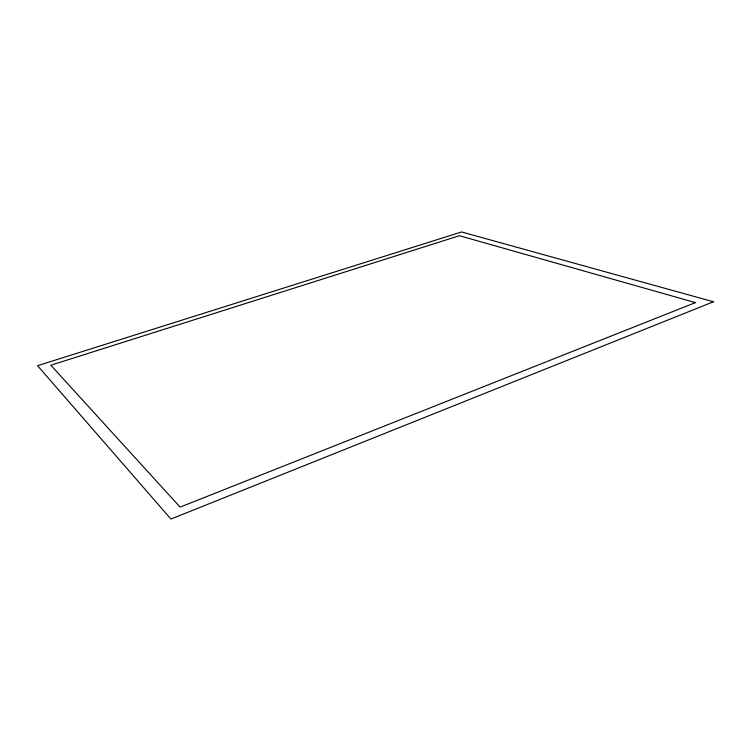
<?xml version="1.0" encoding="UTF-8"?>
<svg xmlns="http://www.w3.org/2000/svg" width="751" height="751" viewBox="0 0 751 751"><rect width="100%" height="100%" fill="white"/><g stroke="black" fill="none" stroke-linecap="round" stroke-linejoin="round"><path stroke-width="1.13" d="M713.45 301.771L170.928 519.054L37.55 365.69L461.574 231.946L713.45 301.771M695.435 302.606L180.127 507.122L50.843 365.221L459.424 235.72L695.435 302.606"/></g></svg>
